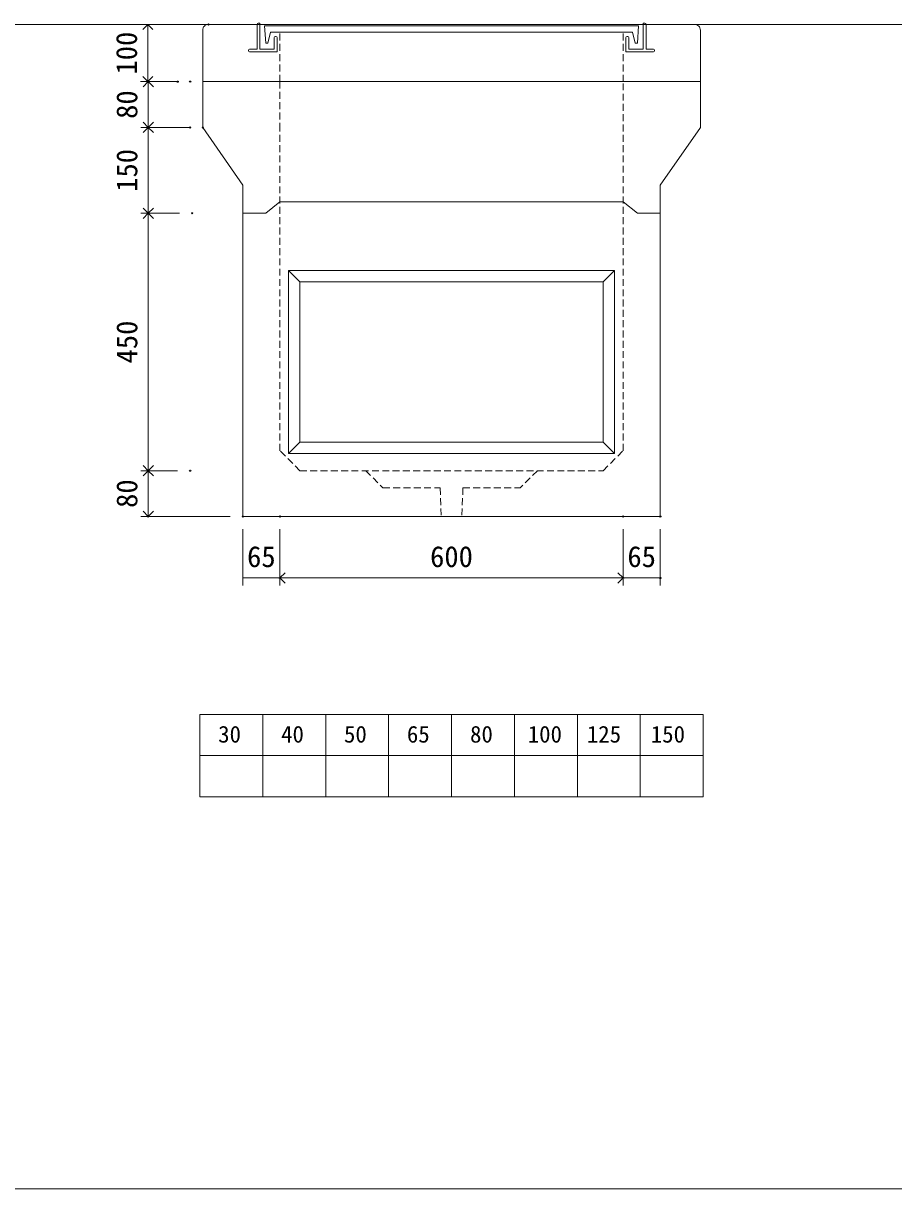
# Model space of a CAD drawing. Units: millimetres, scale not verified. Extents: x -4890 to 18495, y -2304 to 2304.
# Drawn here: x 1846 to 3368, y -1971 to 66 of the extents above; entities that cross this region are included whole.
import ezdxf
from ezdxf.enums import TextEntityAlignment as Align

# ---------------------------------------------------------------- set-up
doc = ezdxf.new("R2010")
doc.units = ezdxf.units.MM
doc.header["$LTSCALE"] = 10
doc.header["$PDMODE"] = 32
doc.header["$PDSIZE"] = 2
doc.linetypes.add('DASHED1', pattern=[1.8, 1.2, -0.6])
doc.layers.add('0-1_Defpoints', color=7, linetype='Continuous')
for name, color, linetype, lineweight in [('0-2_waku', 7, 'Continuous', 18), ('0-3_gaikei', 7, 'Continuous', 18), ('0-4_kakure', 7, 'DASHED1', 5), ('0-5_sunpou', 7, 'Continuous', 5), ('0-9_uchigawa', 6, 'Continuous', 18), ('0-B_futa', 3, 'Continuous', 18), ('0-C_GL', 4, 'Continuous', 18), ('0-E_文字１', 7, 'Continuous', 18)]:
    doc.layers.add(name, color=color, linetype=linetype, lineweight=lineweight)
doc.styles.add('ＭＳ ゴシック', font='')
doc.styles.get('ＭＳ ゴシック').set_extended_font_data('MS Gothic')

# ---------------------------------------------------------------- blocks, each defined once
blk = doc.blocks.new('_Open90')
at = {"layer": '0-5_sunpou'}
blk.add_line((0, 0), (-1, 0), dxfattribs=at)
blk.add_lwpolyline([(-0.5, 0.5), (0, 0), (-0.5, -0.5)], dxfattribs=at)
blk = doc.blocks.new('D21')
at = {"layer": '0-1_Defpoints'}
for p in [(3585.32, 2164.36), (3511.89, 2084.36), (3607.32, 2084.36)]:
    blk.add_point(p, dxfattribs=at)
at = {"layer": '0-5_sunpou'}
for p, q in [((3563.32, 2164.36), (3498.89, 2164.36)), ((3511.89, 2146.36), (3511.89, 2102.36)), ((3585.32, 2084.36), (3498.89, 2084.36))]:
    blk.add_line(p, q, dxfattribs=at)
at = {"layer": '0-5_sunpou', "xscale": 18, "yscale": 18}
for p, rotation in [((3511.89, 2164.36), 90), ((3511.89, 2084.36), 270)]:
    blk.add_blockref('_Open90', p, dxfattribs=dict(at, rotation=rotation))
at = {"layer": '0-5_sunpou', "style": 'ＭＳ ゴシック'}
blk.add_text('80', height=36.66, rotation=90, dxfattribs=at).set_placement((3503.89, 2099.36), align=Align.BOTTOM_LEFT)
blk = doc.blocks.new('D22')
at = {"layer": '0-1_Defpoints'}
for p in [(3585.32, 2084.36), (3511.89, 1934.36), (3588.7, 1934.36)]:
    blk.add_point(p, dxfattribs=at)
at = {"layer": '0-5_sunpou'}
for p, q in [((3563.32, 2084.36), (3498.89, 2084.36)), ((3511.89, 2066.36), (3511.89, 1952.36)), ((3566.7, 1934.36), (3498.89, 1934.36))]:
    blk.add_line(p, q, dxfattribs=at)
at = {"layer": '0-5_sunpou', "xscale": 18, "yscale": 18}
for p, rotation in [((3511.89, 2084.36), 90), ((3511.89, 1934.36), 270)]:
    blk.add_blockref('_Open90', p, dxfattribs=dict(at, rotation=rotation))
at = {"layer": '0-5_sunpou', "style": 'ＭＳ ゴシック'}
blk.add_text('150', height=36.66, rotation=90, dxfattribs=at).set_placement((3503.89, 1971.86), align=Align.BOTTOM_LEFT)
blk = doc.blocks.new('D23')
at = {"layer": '0-1_Defpoints'}
for p in [(3677.32, 1404.36), (3742.32, 1404.36), (3742.32, 1296.89)]:
    blk.add_point(p, dxfattribs=at)
at = {"layer": '0-5_sunpou'}
for p, q in [((3677.32, 1382.36), (3677.32, 1283.89)), ((3742.32, 1382.36), (3742.32, 1283.89)), ((3677.32, 1296.89), (3742.32, 1296.89))]:
    blk.add_line(p, q, dxfattribs=at)
at = {"layer": '0-5_sunpou', "style": 'ＭＳ ゴシック'}
blk.add_text('65', height=36.66, dxfattribs=at).set_placement((3684.82, 1304.89), align=Align.BOTTOM_LEFT)
blk = doc.blocks.new('D24')
at = {"layer": '0-1_Defpoints'}
for p in [(3742.32, 1404.36), (4342.32, 1404.36), (4342.32, 1296.89)]:
    blk.add_point(p, dxfattribs=at)
at = {"layer": '0-5_sunpou'}
for p, q in [((3742.32, 1382.36), (3742.32, 1283.89)), ((4342.32, 1382.36), (4342.32, 1283.89)), ((3760.32, 1296.89), (4324.32, 1296.89))]:
    blk.add_line(p, q, dxfattribs=at)
at = {"layer": '0-5_sunpou', "xscale": 18, "yscale": 18, "rotation": 180}
blk.add_blockref('_Open90', (3742.32, 1296.89), dxfattribs=at)
at = {"layer": '0-5_sunpou', "xscale": 18, "yscale": 18}
blk.add_blockref('_Open90', (4342.32, 1296.89), dxfattribs=at)
at = {"layer": '0-5_sunpou', "style": 'ＭＳ ゴシック'}
blk.add_text('600', height=36.66, dxfattribs=at).set_placement((4004.82, 1304.89), align=Align.BOTTOM_LEFT)
blk = doc.blocks.new('D25')
at = {"layer": '0-1_Defpoints'}
for p in [(4342.32, 1404.36), (4407.32, 1404.36), (4407.32, 1296.89)]:
    blk.add_point(p, dxfattribs=at)
at = {"layer": '0-5_sunpou'}
for p, q in [((4342.32, 1382.36), (4342.32, 1283.89)), ((4407.32, 1382.36), (4407.32, 1283.89)), ((4342.32, 1296.89), (4407.32, 1296.89))]:
    blk.add_line(p, q, dxfattribs=at)
at = {"layer": '0-5_sunpou', "style": 'ＭＳ ゴシック'}
blk.add_text('65', height=36.66, dxfattribs=at).set_placement((4349.82, 1304.89), align=Align.BOTTOM_LEFT)
blk = doc.blocks.new('D26')
at = {"layer": '0-1_Defpoints'}
for p in [(3588.7, 1934.36), (3511.89, 1484.36), (3585.32, 1484.36)]:
    blk.add_point(p, dxfattribs=at)
at = {"layer": '0-5_sunpou'}
for p, q in [((3566.7, 1934.36), (3498.89, 1934.36)), ((3511.89, 1916.36), (3511.89, 1502.36)), ((3563.32, 1484.36), (3498.89, 1484.36))]:
    blk.add_line(p, q, dxfattribs=at)
at = {"layer": '0-5_sunpou', "xscale": 18, "yscale": 18}
for p, rotation in [((3511.89, 1934.36), 90), ((3511.89, 1484.36), 270)]:
    blk.add_blockref('_Open90', p, dxfattribs=dict(at, rotation=rotation))
at = {"layer": '0-5_sunpou', "style": 'ＭＳ ゴシック'}
blk.add_text('450', height=36.66, rotation=90, dxfattribs=at).set_placement((3503.89, 1671.86), align=Align.BOTTOM_LEFT)
blk = doc.blocks.new('D27')
at = {"layer": '0-1_Defpoints'}
for p in [(3585.32, 1484.36), (3511.89, 1404.36), (3677.32, 1404.36)]:
    blk.add_point(p, dxfattribs=at)
at = {"layer": '0-5_sunpou'}
for p, q in [((3563.32, 1484.36), (3498.89, 1484.36)), ((3511.89, 1466.36), (3511.89, 1422.36)), ((3655.32, 1404.36), (3498.89, 1404.36))]:
    blk.add_line(p, q, dxfattribs=at)
at = {"layer": '0-5_sunpou', "xscale": 18, "yscale": 18}
for p, rotation in [((3511.89, 1484.36), 90), ((3511.89, 1404.36), 270)]:
    blk.add_blockref('_Open90', p, dxfattribs=dict(at, rotation=rotation))
at = {"layer": '0-5_sunpou', "style": 'ＭＳ ゴシック'}
blk.add_text('80', height=36.66, rotation=90, dxfattribs=at).set_placement((3503.89, 1419.36), align=Align.BOTTOM_LEFT)
blk = doc.blocks.new('D7')
at = {"layer": '0-1_Defpoints'}
for p in [(3617.32, 2264.36), (3511.29, 2164.36), (3563.32, 2164.36)]:
    blk.add_point(p, dxfattribs=at)
at = {"layer": '0-5_sunpou'}
for p, q in [((3595.32, 2264.36), (3498.29, 2264.36)), ((3511.29, 2246.36), (3511.29, 2182.36)), ((3541.32, 2164.36), (3498.29, 2164.36))]:
    blk.add_line(p, q, dxfattribs=at)
at = {"layer": '0-5_sunpou', "xscale": 18, "yscale": 18}
for p, rotation in [((3511.29, 2264.36), 90), ((3511.29, 2164.36), 270)]:
    blk.add_blockref('_Open90', p, dxfattribs=dict(at, rotation=rotation))
at = {"layer": '0-5_sunpou', "style": 'ＭＳ ゴシック'}
blk.add_text('100', height=36.66, rotation=90, dxfattribs=at).set_placement((3503.29, 2176.86), align=Align.BOTTOM_LEFT)

msp = doc.modelspace()

# ---------------------------------------------------------------- linework, layer by layer
at = {"layer": '0-2_waku'}
for p, q in [((2155, -1141.56), (2155, -1285.56)), ((2155, -1141.56), (2155, -1285.56)), ((2155, -1141.56), (2155, -1285.56)), ((2155, -1141.56), (2155, -1285.56)), ((2155, -1141.56), (3035, -1141.56)), ((2265, -1141.56), (2265, -1285.56)), ((2375, -1141.56), (2375, -1285.56)), ((2375, -1141.56), (2375, -1285.56)), ((2485, -1141.56), (2485, -1285.56)), ((2595, -1141.56), (2595, -1285.56)), ((2705, -1141.56), (2705, -1285.56)), ((2815, -1141.56), (2815, -1285.56)), ((2925, -1141.56), (2925, -1285.56)), ((3035, -1141.56), (3035, -1285.56)), ((2155, -1213.56), (3035, -1213.56)), ((2155, -1285.56), (3035, -1285.56)), ((-1230, -1970.56), (4890, -1970.56)), ((-1230, -1970.56), (4890, -1970.56)), ((-1230, -1970.56), (4890, -1970.56))]:
    msp.add_line(p, q, dxfattribs=at)
at = {"layer": '0-3_gaikei'}
for p, q in [((2170, 64.44), (2255, 64.44)), ((2935, 64.44), (3020, 64.44)), ((2160, -35.56), (2160, 54.44)), ((3030, -35.56), (3030, 54.44)), ((2160, -35.56), (2160, -115.56)), ((3030, -35.56), (2160, -35.56)), ((3030, -35.56), (3030, -115.56)), ((2230, -216.56), (2160, -115.56)), ((2960, -216.56), (3030, -115.56)), ((2230, -795.56), (2230, -216.56)), ((2960, -216.56), (2960, -265.56)), ((2270, -265.56), (2295, -245.56)), ((2295, -245.56), (2895, -245.56)), ((2895, -245.56), (2920, -265.56)), ((2230, -265.56), (2270, -265.56)), ((2230, -265.56), (2270, -265.56)), ((2230, -265.56), (2270, -265.56)), ((2960, -265.56), (2920, -265.56)), ((2960, -265.56), (2920, -265.56)), ((2960, -795.56), (2960, -265.56)), ((2230, -795.56), (2960, -795.56))]:
    msp.add_line(p, q, dxfattribs=at)
msp.add_lwpolyline([(2920, -265.56), (2960, -265.56), (2920, -265.56), (2960, -265.56)], close=True, dxfattribs=at)
for centre, radius, start, end in [((2169.42, 55.03), 9.44, 86.47383, 183.52617), ((3020.33, 54.78), 9.68, 358.04251, 91.95749)]:
    msp.add_arc(centre, radius, start, end, dxfattribs=at)
at = {"layer": '0-4_kakure'}
for p, q in [((2295, -35.56), (2295, 50.94)), ((2895, -35.56), (2895, 50.94)), ((2295, -35.56), (2295, -115.56)), ((2895, -680.56), (2895, -35.56)), ((2295, -680.56), (2295, -115.56)), ((2330, -715.56), (2295, -680.56)), ((2860, -715.56), (2895, -680.56)), ((2330, -715.56), (2860, -715.56)), ((2445, -715.56), (2475, -745.56)), ((2745, -715.56), (2715, -745.56)), ((2615, -745.56), (2613, -795.56)), ((2615, -745.56), (2715, -745.56))]:
    msp.add_line(p, q, dxfattribs=at)
msp.add_lwpolyline([(2475, -745.56), (2575, -745.56), (2577, -795.56)], dxfattribs=at)
at = {"layer": '0-9_uchigawa'}
for p, q in [((2310, -365.56), (2310, -685.56)), ((2310, -365.56), (2880, -365.56)), ((2310, -365.56), (2330, -385.56)), ((2860, -385.56), (2880, -365.56)), ((2880, -365.56), (2880, -685.56)), ((2330, -385.56), (2330, -665.56)), ((2330, -385.56), (2330, -665.56)), ((2330, -385.56), (2860, -385.56)), ((2860, -385.56), (2860, -665.56)), ((2860, -385.56), (2860, -665.56)), ((2310, -685.56), (2330, -665.56)), ((2330, -665.56), (2595, -665.56)), ((2595, -665.56), (2860, -665.56)), ((2880, -685.56), (2860, -665.56)), ((2310, -685.56), (2595, -685.56)), ((2595, -685.56), (2880, -685.56))]:
    msp.add_line(p, q, dxfattribs=at)
at = {"layer": '0-B_futa'}
for p, q in [((2255, 64.44), (2255, 21.44)), ((2257, 66.44), (2260, 66.44)), ((2260, 66.44), (2260, 21.44)), ((2267.81, 61.94), (2922.14, 61.94)), ((2267.81, 61.94), (2270.3, 31.94)), ((2922.14, 61.94), (2919.89, 31.94)), ((2930, 66.44), (2930, 21.44)), ((2930, 66.44), (2933, 66.44)), ((2935, 64.44), (2935, 21.44)), ((2278.33, 50.94), (2274.01, 31.94)), ((2278.33, 50.94), (2911.67, 50.94)), ((2285, 41.44), (2285, 21.44)), ((2287, 43.44), (2288, 43.44)), ((2290, 41.44), (2290, 16.44)), ((2900, 41.44), (2900, 16.44)), ((2903, 43.44), (2902, 43.44)), ((2905, 41.44), (2905, 21.44)), ((2911.67, 50.94), (2915.99, 31.94)), ((2242, 21.44), (2255, 21.44)), ((2260, 21.44), (2285, 21.44)), ((2270.3, 31.94), (2274.01, 31.94)), ((2930, 21.44), (2905, 21.44)), ((2919.89, 31.94), (2915.99, 31.94)), ((2948, 21.44), (2935, 21.44)), ((2240, 19.44), (2240, 18.44)), ((2290, 16.44), (2242, 16.44)), ((2900, 16.44), (2948, 16.44)), ((2950, 19.44), (2950, 18.44))]:
    msp.add_line(p, q, dxfattribs=at)
for centre, start, end in [((2257, 64.44), 90, 180), ((2933, 64.44), 0, 90), ((2287, 41.44), 90, 180), ((2288, 41.44), 0, 90), ((2902, 41.44), 90, 180), ((2903, 41.44), 0, 90), ((2242, 19.44), 90, 180), ((2948, 19.44), 0, 90), ((2242, 18.44), 180, 270), ((2948, 18.44), 270, 0)]:
    msp.add_arc(centre, 2, start, end, dxfattribs=at)
at = {"layer": '0-C_GL'}
msp.add_line((-1230, 64.44), (4890, 64.44), dxfattribs=at)
msp.add_line((-1230, 64.44), (4890, 64.44), dxfattribs=at)
msp.add_line((-1230, 64.44), (4890, 64.44), dxfattribs=at)

# ---------------------------------------------------------------- block references
at = {"layer": '0-5_sunpou'}
for name in ['D7', 'D21', 'D22', 'D26', 'D27', 'D23', 'D24', 'D25']:
    msp.add_blockref(name, (-1447.32, -2199.92), dxfattribs=at)

# ---------------------------------------------------------------- texts
at = {"layer": '0-E_文字１', "style": 'ＭＳ ゴシック'}
for s, p in [('30', (2186.93, -1199.62)), ('40', (2296.93, -1199.62)), ('50', (2406.93, -1199.62)), ('65', (2516.93, -1199.62)), ('80', (2627.34, -1199.62)), ('100', (2728.21, -1199.62)), ('125', (2831.6, -1199.62)), ('150', (2943.36, -1199.62))]:
    msp.add_text(s, height=29.33, dxfattribs=at).set_placement(p, align=Align.BOTTOM_LEFT)

doc.saveas('drawing.dxf')
